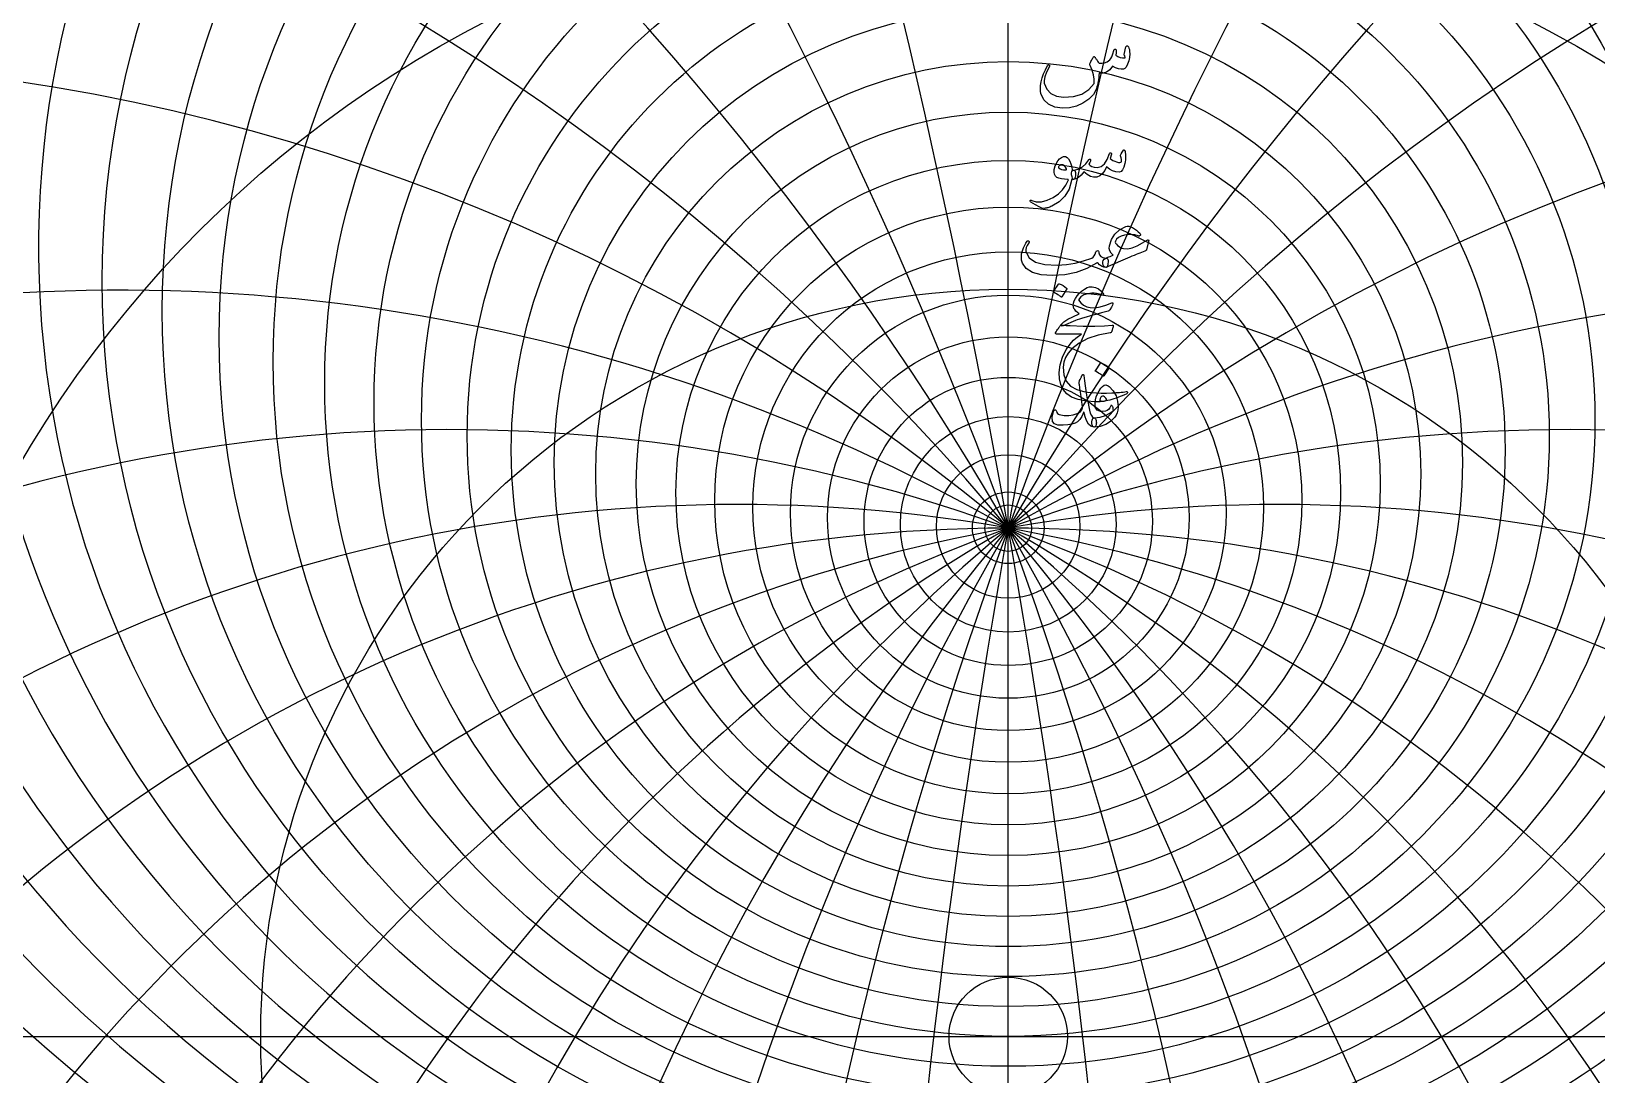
# Model space of a CAD drawing. Header units: millimetres. Extents: x -84 to 84, y -84 to 86.
# Drawn here: x -46.1 to 27.8, y -1.8 to 47.5 of the extents above; entities that cross this region are included whole.
import ezdxf

# ---------------------------------------------------------------- set-up
doc = ezdxf.new("R2010")
doc.units = ezdxf.units.MM
for name, color, linetype in [('CUT_INNER', 6, 'Continuous'), ('CUT_OUTER', 1, 'Continuous'), ('ENGRAVE', 7, 'Continuous'), ('ENGRAVE_FINE', 8, 'Continuous'), ('TEXT', 5, 'Continuous')]:
    doc.layers.add(name, color=color, linetype=linetype)

msp = doc.modelspace()

# ---------------------------------------------------------------- linework, layer by layer
at = {"layer": 'CUT_INNER'}
msp.add_circle((0, 0), 2.795, dxfattribs=at)
at = {"layer": 'CUT_OUTER'}
for centre, radius, start, end in [((-0.0002, -0.0002), 83.5724, 151.523247, 87.803747), ((-0.0008, 0.0008), 83.5714, 92.195568, 151.523638)]:
    msp.add_arc(centre, radius, start, end, dxfattribs=at)
at = {"layer": 'ENGRAVE'}
for points in [[(0, -82.35), (0, 82.35)], [(-82.35, 0), (82.35, 0)]]:
    msp.add_lwpolyline(points, dxfattribs=at)
for centre, radius in [((0, 0), 82.35), ((0, 34.2644), 39.9301), ((0, 29.108), 27.6965), ((0, 0), 53.9054), ((0, 26.0948), 17.557), ((0, 0), 35.2859), ((0, 24.5004), 8.5329), ((0, 24.0002), 1.098)]:
    msp.add_circle(centre, radius, dxfattribs=at)
for centre, radius, start, end in [((0, 43.17), 56.1115, 158.578774, 21.421226), ((0, 59.8681), 80.5604, 199.959035, 340.040965), ((0, -48.5367), 72.5369, 42, 138), ((0, -48.5367), 72.5369, 42, 138), ((-18.4387, 68.8141), 89.3373, 224.535726, 263.111304)]:
    msp.add_arc(centre, radius, start, end, dxfattribs=at)
at = {"layer": 'ENGRAVE_FINE'}
for centre, radius in [((0, 35.6681), 42.7648), ((0, 33.0042), 37.2467), ((0, 31.8713), 34.6964), ((0, 30.8518), 32.2634), ((0, 29.934), 29.934), ((0, 28.3653), 25.5402), ((0, 27.6984), 23.456), ((0, 27.1012), 21.4355), ((0, 26.5682), 19.4714), ((0, 25.6769), 15.6862), ((0, 25.3113), 13.8533), ((0, 24.9949), 12.0533), ((0, 24.7253), 10.2813), ((0, 24.3186), 6.8037), ((0, 24.1786), 5.0897), ((0, 24.0793), 3.3869), ((0, 24.02), 1.6916)]:
    msp.add_circle(centre, radius, dxfattribs=at)
for centre, radius, start, end in [((0, 37.2347), 45.7724, 104.505507, 75.494493), ((-411.3773, -48.5367), 417.7235, 3.846969, 18.080135), ((-411.3773, -48.5367), 417.7235, 3.846969, 18.080135), ((411.3773, -48.5367), 417.7235, 161.919865, 176.153031), ((411.3773, -48.5367), 417.7235, 161.919865, 176.153031), ((-199.2936, -48.5367), 212.0838, 7.744385, 36.376389), ((-199.2936, -48.5367), 212.0838, 7.744385, 36.376389), ((199.2936, -48.5367), 212.0838, 143.623611, 172.255615), ((199.2936, -48.5367), 212.0838, 143.623611, 172.255615), ((0, 38.9874), 48.9782, 131.44749, 48.55251), ((-125.6376, -48.5367), 145.0738, 11.745134, 55.103196), ((-125.6376, -48.5367), 145.0738, 11.745134, 55.103196), ((125.6376, -48.5367), 145.0738, 124.896804, 168.254866), ((125.6376, -48.5367), 145.0738, 124.896804, 168.254866), ((0, 40.9545), 52.4125, 146.69677, 33.30323), ((-86.4461, -48.5367), 112.8474, 15.907198, 74.457561), ((-86.4461, -48.5367), 112.8474, 15.907198, 74.457561), ((86.4461, -48.5367), 112.8474, 105.542439, 164.092802), ((86.4461, -48.5367), 112.8474, 105.542439, 164.092802), ((0, 45.6757), 60.1196, 168.649585, 11.350415), ((0, 48.5238), 64.4913, 177.547342, 2.452658), ((-60.8657, -48.5367), 94.6902, 20.296793, 94.565762), ((-60.8657, -48.5367), 94.6902, 20.296793, 94.565762), ((60.8657, -48.5367), 94.6902, 85.434238, 159.703207), ((60.8657, -48.5367), 94.6902, 85.434238, 159.703207), ((0, 51.7793), 69.2943, 185.608142, 354.391858), ((0, 55.5252), 74.6141, 193.034463, 346.965537), ((-41.8792, -48.5367), 83.7584, 24.992282, 112.762358), ((-41.8792, -48.5367), 83.7584, 24.992282, 112.762358), ((41.8792, -48.5367), 83.7584, 67.237642, 155.007718), ((41.8792, -48.5367), 83.7584, 67.237642, 155.007718), ((-26.4013, -48.5367), 77.1922, 30.089288, 122.535602), ((-26.4013, -48.5367), 77.1922, 30.089288, 122.535602), ((26.4013, -48.5367), 77.1922, 57.464398, 149.910712), ((26.4013, -48.5367), 77.1922, 57.464398, 149.910712), ((-12.7902, -48.5367), 73.6559, 35.707517, 130.834526), ((-12.7902, -48.5367), 73.6559, 35.707517, 130.834526), ((12.7902, -48.5367), 73.6559, 49.165474, 144.292483), ((12.7902, -48.5367), 73.6559, 49.165474, 144.292483)]:
    msp.add_arc(centre, radius, start, end, dxfattribs=at)
at = {"layer": 'TEXT'}
for points in [[(5.5569, 46.7281), (5.5654, 46.7494), (5.5763, 46.7646), (5.5897, 46.7737), (5.6056, 46.7768), (5.6259, 46.7743), (5.6433, 46.767), (5.6576, 46.7549), (5.6689, 46.7378), (5.6966, 46.6769), (5.7164, 46.6015), (5.7282, 46.5114), (5.7322, 46.4067), (5.7215, 46.2356), (5.6896, 46.073), (5.6363, 45.919), (5.5617, 45.7735), (5.5362, 45.7385), (5.5082, 45.7114), (5.4777, 45.6923), (5.4448, 45.681), (5.3258, 45.6734), (5.1977, 45.6944), (5.0604, 45.744), (4.914, 45.8222), (4.7907, 45.6533), (4.6449, 45.541), (4.4766, 45.4853), (4.2857, 45.4862), (4.2795, 45.3835), (4.2705, 45.2847), (4.2588, 45.1899), (4.2443, 45.099), (4.2271, 45.0115), (4.2072, 44.9267), (4.1845, 44.8447), (4.1591, 44.7654), (4.1001, 44.6223), (4.0203, 44.4902), (3.9199, 44.3691), (3.7987, 44.2589), (3.5153, 44.0702), (3.2155, 43.9375), (2.8993, 43.8608), (2.5666, 43.8401), (2.1919, 43.8909), (1.8957, 44.0239), (1.6781, 44.2391), (1.539, 44.5365), (1.5201, 44.6437), (1.5171, 44.7703), (1.5298, 44.9164), (1.5585, 45.082), (1.6044, 45.2634), (1.6692, 45.4521), (1.753, 45.6481), (1.8555, 45.8515), (1.8637, 45.8642), (1.8738, 45.8734), (1.8857, 45.8788), (1.8994, 45.8807), (1.9131, 45.8795), (1.9249, 45.8758), (1.935, 45.8697), (1.9432, 45.8612), (1.9487, 45.8487), (1.9505, 45.8356), (1.9487, 45.8219), (1.9432, 45.8076), (1.8129, 45.537), (1.7289, 45.3145), (1.6912, 45.1401), (1.6997, 45.0138), (1.8227, 44.7353), (2.0162, 44.5329), (2.2805, 44.4065), (2.6153, 44.3563), (3.0834, 44.3861), (3.4797, 44.5049), (3.8042, 44.7124), (4.0568, 45.0089), (4.0559, 45.2043), (4.024, 45.4107), (3.961, 45.628), (3.8669, 45.8563), (3.855, 45.8795), (3.8486, 45.9002), (3.8477, 45.9184), (3.8523, 45.9342), (3.8785, 45.9886), (3.9034, 46.0396), (3.9272, 46.0872), (3.9497, 46.1315), (3.971, 46.1718), (3.9911, 46.2076), (4.01, 46.2388), (4.0276, 46.2654), (4.0377, 46.2767), (4.0483, 46.2812), (4.0596, 46.2791), (4.0715, 46.2703), (4.0775, 46.2636), (4.0861, 46.2532), (4.097, 46.2392), (4.1104, 46.2216), (4.1256, 46.2003), (4.1421, 46.1753), (4.1597, 46.1467), (4.1786, 46.1144), (4.217, 46.0523), (4.2492, 46.0073), (4.2754, 45.9793), (4.2955, 45.9683), (4.4221, 45.9577), (4.5487, 45.9793), (4.6754, 46.0332), (4.802, 46.1193), (4.8479, 46.1765), (4.8933, 46.2703), (4.938, 46.4006), (4.9822, 46.5674), (4.9864, 46.5832), (4.9944, 46.5966), (5.0059, 46.6075), (5.0211, 46.6161), (5.0354, 46.6215), (5.0491, 46.6234), (5.0622, 46.6215), (5.0747, 46.6161), (5.0933, 46.5856), (5.1003, 46.5284), (5.0957, 46.4444), (5.0796, 46.3336), (5.1779, 46.2733), (5.2829, 46.2338), (5.3946, 46.2149), (5.513, 46.2167), (5.5115, 46.2523), (5.5069, 46.2812), (5.4993, 46.3035), (5.4887, 46.319), (5.4765, 46.3336), (5.4692, 46.3482), (5.4668, 46.3628), (5.4692, 46.3774)], [(2.983, 40.4195), (2.8688, 40.0186), (2.6774, 39.6829), (2.4086, 39.4123), (2.0625, 39.2068), (2.0141, 39.186), (1.9663, 39.1672), (1.9191, 39.1506), (1.8726, 39.1362), (1.8269, 39.1242), (1.7825, 39.1149), (1.7393, 39.1083), (1.6973, 39.1045), (1.5925, 39.1194), (1.4537, 39.1739), (1.2809, 39.268), (1.0739, 39.4016), (1.0517, 39.4208), (1.0386, 39.4394), (1.0346, 39.4573), (1.0398, 39.4747), (1.0513, 39.4881), (1.0666, 39.4941), (1.0854, 39.4929), (1.108, 39.4844), (1.3232, 39.4147), (1.5645, 39.415), (1.8321, 39.4853), (2.1258, 39.6256), (2.3657, 39.7885), (2.5641, 39.9799), (2.7212, 40.2), (2.8369, 40.4487), (2.836, 40.4575), (2.8332, 40.4645), (2.8287, 40.4697), (2.8223, 40.473), (2.6545, 40.4828), (2.5118, 40.5023), (2.394, 40.5315), (2.3012, 40.5704), (2.2293, 40.6307), (2.1843, 40.7141), (2.166, 40.8207), (2.1745, 40.9503), (2.1773, 40.9675), (2.1806, 40.985), (2.1846, 41.0028), (2.1891, 41.0209), (2.1943, 41.0397), (2.2001, 41.0593), (2.2065, 41.0798), (2.2135, 41.1013), (2.2707, 41.2404), (2.3401, 41.3558), (2.4217, 41.4474), (2.5154, 41.5153), (2.6113, 41.5524), (2.6993, 41.5518), (2.7793, 41.5134), (2.8515, 41.4373), (2.9145, 41.3314), (2.9623, 41.2084), (2.9948, 41.0684), (3.0122, 40.9114), (3.0218, 40.9115), (3.0311, 40.912), (3.04, 40.9127), (3.0487, 40.9138), (3.0574, 40.9149), (3.0664, 40.9156), (3.0757, 40.9161), (3.0852, 40.9162), (3.1181, 40.9092), (3.1437, 40.8882), (3.162, 40.8532), (3.1729, 40.8042), (3.1775, 40.7503), (3.1766, 40.6959), (3.1702, 40.6408), (3.1583, 40.5851), (3.1428, 40.5361), (3.1254, 40.501), (3.1062, 40.48), (3.0852, 40.473), (2.9927, 40.473), (2.9921, 40.4642), (2.9903, 40.4523), (2.9872, 40.4374), (2.983, 40.4195)], [(5.4424, 41.861), (5.4531, 41.8683), (5.4655, 41.8659), (5.4798, 41.8537), (5.496, 41.8318), (5.5133, 41.7947), (5.5264, 41.7417), (5.5352, 41.6729), (5.5398, 41.5883), (5.5413, 41.4921), (5.5362, 41.3984), (5.5243, 41.3071), (5.5057, 41.2182), (5.4515, 41.0453), (5.3913, 40.9211), (5.3249, 40.8456), (5.2525, 40.8188), (5.0811, 40.8289), (4.9225, 40.8736), (4.7767, 40.9531), (4.6437, 41.0672), (4.5524, 40.8873), (4.444, 40.747), (4.3186, 40.6462), (4.1762, 40.5851), (4.0267, 40.5717), (3.8754, 40.6094), (3.7223, 40.6983), (3.5674, 40.8383), (3.442, 40.6785), (3.319, 40.5644), (3.1985, 40.4959), (3.0804, 40.473), (3.0566, 40.4864), (3.0341, 40.5266), (3.0128, 40.5936), (2.9927, 40.6873), (2.9854, 40.7799), (2.9976, 40.848), (3.0292, 40.8919), (3.0804, 40.9114), (3.305, 40.9622), (3.5016, 41.0611), (3.6703, 41.2081), (3.8109, 41.4032), (3.8185, 41.4139), (3.8267, 41.4215), (3.8356, 41.4261), (3.845, 41.4276), (3.8566, 41.4264), (3.8669, 41.4227), (3.876, 41.4166), (3.884, 41.4081), (3.8885, 41.3819), (3.8779, 41.3375), (3.852, 41.2748), (3.8109, 41.1938), (3.8648, 41.1314), (3.9485, 41.0855), (4.062, 41.0559), (4.2054, 41.0429), (4.3841, 41.0803), (4.5402, 41.2023), (4.6738, 41.409), (4.7849, 41.7003), (4.7904, 41.7152), (4.7971, 41.7259), (4.805, 41.7323), (4.8142, 41.7344), (4.8279, 41.7332), (4.8397, 41.7295), (4.8498, 41.7235), (4.858, 41.7149), (4.8641, 41.7028), (4.8677, 41.6906), (4.8689, 41.6784), (4.8677, 41.6662), (4.819, 41.4617), (4.8759, 41.4112), (4.9444, 41.3667), (5.0245, 41.3284), (5.1161, 41.2961), (5.2053, 41.2751), (5.2732, 41.2705), (5.3197, 41.2824), (5.345, 41.3107), (5.3532, 41.3539), (5.3487, 41.4154), (5.3313, 41.4952), (5.3012, 41.5932), (5.3063, 41.6209), (5.3316, 41.6748), (5.377, 41.7548), (5.4424, 41.861)], [(2.7492, 40.9649), (2.6981, 41.0541), (2.6421, 41.1171), (2.5812, 41.154), (2.5154, 41.1646), (2.4762, 41.1543), (2.4412, 41.1378), (2.4104, 41.1153), (2.3839, 41.0867), (2.3754, 41.0715), (2.3742, 41.055), (2.3803, 41.0374), (2.3937, 41.0185), (2.4439, 40.9744), (2.5167, 40.9442), (2.6119, 40.9281), (2.7297, 40.926), (2.7419, 40.9284), (2.7492, 40.9357), (2.7516, 40.9479), (2.7492, 40.9649)], [(6.6283, 37.5375), (6.5309, 37.1478), (6.5199, 37.129), (6.5017, 37.1113), (6.4761, 37.0949), (6.4432, 37.0797), (6.3703, 37.0539), (6.2929, 37.0255), (6.2108, 36.9943), (6.1242, 36.9603), (6.0331, 36.924), (5.9373, 36.8855), (5.837, 36.8448), (5.7322, 36.8021), (4.612, 36.3151), (4.5609, 36.3263), (4.5195, 36.3601), (4.4879, 36.4164), (4.4659, 36.4952), (4.4623, 36.579), (4.4854, 36.6499), (4.5353, 36.708), (4.612, 36.7534), (4.6216, 36.7578), (4.6407, 36.7661), (4.6691, 36.7785), (4.707, 36.7948), (4.754, 36.8147), (4.8099, 36.838), (4.8746, 36.8646), (4.9481, 36.8946), (4.8534, 36.9917), (4.7935, 37.0979), (4.7682, 37.2133), (4.7776, 37.3378), (4.8714, 37.634), (5.0309, 37.8845), (5.2561, 38.0893), (5.5471, 38.2485), (5.6107, 38.2634), (5.6847, 38.2595), (5.769, 38.2366), (5.8637, 38.1949), (5.962, 38.138), (6.0524, 38.0744), (6.1349, 38.0041), (6.2095, 37.9271), (6.2305, 37.8988), (6.2399, 37.8723), (6.2378, 37.8476), (6.2241, 37.8248), (6.2034, 37.8071), (6.1802, 37.798), (6.1547, 37.7974), (6.1267, 37.8053), (5.9809, 37.8513), (5.8259, 37.8723), (5.6619, 37.8683), (5.4887, 37.8394), (5.3319, 37.7925), (5.2074, 37.7298), (5.1152, 37.6513), (5.0552, 37.5569), (5.0491, 37.5149), (5.065, 37.4668), (5.1027, 37.4127), (5.1624, 37.3524), (5.2306, 37.2976), (5.2987, 37.255), (5.3669, 37.2246), (5.4351, 37.2063), (5.6393, 37.2011), (5.8576, 37.244), (6.0898, 37.335), (6.3361, 37.4741), (6.3626, 37.4909), (6.3884, 37.507), (6.4137, 37.5225), (6.4384, 37.5375), (6.4621, 37.5515), (6.4846, 37.5642), (6.5059, 37.5758), (6.526, 37.5862), (6.5817, 37.6123), (6.6173, 37.6129), (6.6329, 37.588), (6.6283, 37.5375)], [(0.8961, 37.5521), (0.9135, 37.5709), (0.9314, 37.5789), (0.95, 37.5758), (0.9692, 37.5618), (0.9838, 37.5435), (0.9886, 37.5229), (0.9838, 37.4997), (0.9692, 37.4741), (0.8949, 37.3591), (0.8474, 37.2526), (0.8267, 37.1545), (0.8328, 37.0651), (0.9853, 36.771), (1.2821, 36.5659), (1.7231, 36.4496), (2.3085, 36.4222), (2.7428, 36.4542), (3.1595, 36.5208), (3.5586, 36.6222), (3.94, 36.7582), (4.0072, 36.7981), (4.0629, 36.8593), (4.1071, 36.9418), (4.1396, 37.0456), (4.1506, 37.0751), (4.1689, 37.0955), (4.1944, 37.1068), (4.2273, 37.1089), (4.2507, 37.0988), (4.2675, 37.0784), (4.2775, 37.0477), (4.2809, 37.0066), (4.3037, 36.9049), (4.3673, 36.8289), (4.4717, 36.7783), (4.6169, 36.7534), (4.6693, 36.7418), (4.7046, 36.712), (4.7228, 36.6639), (4.7241, 36.5975), (4.7064, 36.4739), (4.6827, 36.3857), (4.6528, 36.3327), (4.6169, 36.3151), (4.5101, 36.3291), (4.4087, 36.3711), (4.3128, 36.4411), (4.2224, 36.5391), (4.2148, 36.543), (4.2017, 36.5403), (4.1832, 36.5309), (4.1591, 36.5147), (3.705, 36.259), (3.2094, 36.0764), (2.6725, 35.9668), (2.0942, 35.9303), (1.5597, 35.9668), (1.1445, 36.0764), (0.8486, 36.259), (0.6721, 36.5147), (0.6319, 36.6575), (0.6185, 36.8033), (0.6319, 36.9521), (0.6721, 37.104), (0.7263, 37.2453), (0.7817, 37.367), (0.8383, 37.4693), (0.8961, 37.5521)], [(2.3718, 35.531), (2.3779, 35.537), (2.3864, 35.5407), (2.3973, 35.5419), (2.4107, 35.5407), (2.5054, 35.5023), (2.5946, 35.4555), (2.6783, 35.4001), (2.7565, 35.3361), (2.7641, 35.3264), (2.7675, 35.3167), (2.7666, 35.3069), (2.7614, 35.2972), (2.5325, 34.9271), (2.524, 34.9182), (2.513, 34.9161), (2.4996, 34.9207), (2.4838, 34.9319), (2.4701, 34.9417), (2.4485, 34.9563), (2.4189, 34.9758), (2.3815, 35.0001), (2.3355, 35.0293), (2.2805, 35.0634), (2.2162, 35.1024), (2.1429, 35.1462), (2.1331, 35.1535), (2.1283, 35.1608), (2.1283, 35.1681), (2.1331, 35.1754)], [(4.9408, 34.6321), (4.9447, 34.5977), (4.9225, 34.5335), (4.8741, 34.4394), (4.7995, 34.3155), (4.7837, 34.2954), (4.7655, 34.279), (4.7448, 34.2662), (4.7216, 34.2571), (4.4099, 34.1712), (4.1323, 34.0939), (3.8888, 34.0251), (3.6794, 33.9649), (3.5041, 33.9134), (3.3628, 33.8711), (3.2557, 33.8379), (3.1827, 33.8139), (2.5934, 33.5509), (2.552, 33.5479), (2.5203, 33.5533), (2.4984, 33.5673), (2.4862, 33.5899), (2.4859, 33.5981), (2.4899, 33.6081), (2.4981, 33.62), (2.5106, 33.6337), (2.6305, 33.7463), (2.8101, 33.865), (3.0493, 33.9898), (3.3482, 34.1207), (3.267, 34.1901), (3.1985, 34.2571), (3.1428, 34.3216), (3.0999, 34.3837), (3.0734, 34.4516), (3.067, 34.5335), (3.0807, 34.6293), (3.1145, 34.7392), (3.1693, 34.8537), (3.246, 34.9681), (3.3446, 35.0826), (3.4651, 35.197), (3.5963, 35.2959), (3.722, 35.3638), (3.8423, 35.4007), (3.957, 35.4064), (4.1125, 35.3751), (4.2529, 35.3103), (4.378, 35.2119), (4.4879, 35.0801), (4.4976, 35.0637), (4.5025, 35.0485), (4.5025, 35.0345), (4.4976, 35.0217), (4.4869, 35.0098), (4.4745, 35.0034), (4.4602, 35.0025), (4.444, 35.0071), (4.3723, 35.0299), (4.3034, 35.0497), (4.2372, 35.0664), (4.1737, 35.0801), (4.1133, 35.0905), (4.0562, 35.0972), (4.0025, 35.1002), (3.9521, 35.0996), (3.7424, 35.075), (3.5662, 35.0156), (3.4234, 34.9216), (3.3141, 34.7928), (3.4304, 34.6397), (3.5601, 34.5262), (3.7031, 34.4522), (3.8596, 34.4178), (4.0925, 34.4154), (4.343, 34.4519), (4.6111, 34.5274), (4.8969, 34.6418), (4.9088, 34.6449), (4.9201, 34.6443), (4.9307, 34.64), (4.9408, 34.6321)], [(2.9197, 33.5655), (3.5446, 33.5436), (4.0848, 33.5412), (4.5405, 33.5582), (4.9116, 33.5947), (4.923, 33.5961), (4.9329, 33.5953), (4.9412, 33.5925), (4.9481, 33.5874), (4.9531, 33.5806), (4.956, 33.5722), (4.9568, 33.5623), (4.9554, 33.5509), (4.9458, 33.5065), (4.9365, 33.4657), (4.9275, 33.4285), (4.9189, 33.3951), (4.9105, 33.3652), (4.9024, 33.3391), (4.8947, 33.3165), (4.8872, 33.2977), (4.8714, 33.2675), (4.8531, 33.2453), (4.8324, 33.231), (4.8093, 33.2246), (4.2468, 33.1226), (3.7573, 32.9628), (3.3409, 32.7452), (2.9976, 32.4697), (2.8241, 32.2716), (2.6981, 32.0619), (2.6195, 31.8406), (2.5885, 31.6077), (2.6183, 31.2421), (2.737, 30.9442), (2.9446, 30.7137), (3.2411, 30.5509), (3.3948, 30.5016), (3.5637, 30.4608), (3.7479, 30.4285), (3.9473, 30.4048), (4.1616, 30.3893), (4.3905, 30.3816), (4.634, 30.382), (4.8921, 30.3902), (4.9838, 30.3953), (5.0741, 30.4011), (5.1628, 30.4075), (5.25, 30.4145), (5.3351, 30.4221), (5.4174, 30.4304), (5.497, 30.4392), (5.5739, 30.4486), (5.5973, 30.4498), (5.6141, 30.4437), (5.6241, 30.4304), (5.6275, 30.4097), (5.6256, 30.3856), (5.6202, 30.367), (5.611, 30.3539), (5.5983, 30.3463), (5.4607, 30.2882), (5.3304, 30.2355), (5.2074, 30.1884), (5.0918, 30.1467), (4.9837, 30.1101), (4.8836, 30.0785), (4.7913, 30.0517), (4.707, 30.0298), (4.6277, 30.0136), (4.5506, 29.9993), (4.4755, 29.9869), (4.4026, 29.9762), (4.3316, 29.968), (4.262, 29.9628), (4.194, 29.9607), (4.1275, 29.9616), (3.6733, 29.9969), (3.2947, 30.0736), (2.9915, 30.1917), (2.7638, 30.3512), (2.5967, 30.5506), (2.4801, 30.7834), (2.4141, 31.0498), (2.3986, 31.3496), (2.4463, 31.7216), (2.5605, 32.0826), (2.741, 32.4326), (2.9878, 32.7717), (3.0843, 32.8743), (3.1936, 32.9726), (3.3157, 33.0666), (3.4505, 33.1564), (2.2719, 33.1662), (2.2436, 33.1783), (2.2318, 33.2003), (2.2363, 33.2319), (2.2573, 33.2733), (2.2969, 33.3336), (2.3328, 33.3878), (2.3651, 33.4358), (2.3937, 33.4779), (2.4186, 33.5135), (2.44, 33.5424), (2.4576, 33.5646), (2.4716, 33.5801), (2.5033, 33.5829), (2.5885, 33.5813), (2.7273, 33.5756), (2.9197, 33.5655)], [(4.3539, 31.7941), (4.36, 31.8002), (4.3685, 31.8039), (4.3795, 31.8051), (4.3929, 31.8039), (4.4875, 31.7655), (4.5767, 31.7187), (4.6604, 31.6633), (4.7387, 31.5993), (4.7463, 31.5896), (4.7496, 31.5799), (4.7487, 31.5701), (4.7435, 31.5604), (4.5146, 31.1902), (4.5061, 31.1814), (4.4952, 31.1793), (4.4818, 31.1839), (4.4659, 31.1951), (4.4522, 31.2049), (4.4306, 31.2195), (4.4011, 31.2389), (4.3637, 31.2633), (4.3177, 31.2925), (4.2626, 31.3266), (4.1984, 31.3656), (4.125, 31.4094), (4.1153, 31.4167), (4.1104, 31.424), (4.1104, 31.4313), (4.1153, 31.4386)], [(4.052, 29.213), (4.0873, 29.1959), (4.1153, 29.1691), (4.136, 29.1326), (4.1494, 29.0863), (4.1582, 29.0291), (4.1603, 28.9743), (4.1558, 28.922), (4.1445, 28.872), (4.1278, 28.8294), (4.1068, 28.799), (4.0815, 28.7807), (4.052, 28.7746), (3.9062, 28.8151), (3.7853, 28.9171), (3.6895, 29.0805), (3.6185, 29.3055), (3.6094, 29.3443), (3.6015, 29.3779), (3.5948, 29.4064), (3.5893, 29.4297), (3.585, 29.4478), (3.582, 29.4607), (3.5802, 29.4685), (3.5796, 29.4711), (3.5723, 29.4854), (3.565, 29.4893), (3.5577, 29.4829), (3.5503, 29.4662), (3.4676, 29.2793), (3.375, 29.1326), (3.2727, 29.0261), (3.1607, 28.9597), (2.9982, 28.9086), (2.8076, 28.8769), (2.5891, 28.8647), (2.3425, 28.872), (2.1779, 28.9229), (2.0881, 29.0462), (2.0732, 29.2419), (2.1331, 29.51), (2.1468, 29.5423), (2.1636, 29.566), (2.1834, 29.5813), (2.2062, 29.588), (2.2287, 29.5858), (2.2476, 29.5746), (2.2628, 29.5542), (2.2744, 29.5246), (2.299, 29.4616), (2.3292, 29.4139), (2.3648, 29.3813), (2.4059, 29.3639), (2.6363, 29.3286), (2.8551, 29.325), (3.0624, 29.353), (3.2581, 29.4126), (3.3431, 29.4571), (3.4128, 29.5173), (3.4673, 29.5934), (3.5065, 29.6854), (3.5041, 29.7289), (3.4919, 29.8302), (3.47, 29.9894), (3.4383, 30.2065), (3.4222, 30.3226), (3.4079, 30.4275), (3.3954, 30.5211), (3.3848, 30.6034), (3.3756, 30.6739), (3.3677, 30.7318), (3.361, 30.7773), (3.3555, 30.8104), (3.351, 30.8609), (3.3519, 30.9053), (3.3583, 30.9437), (3.3702, 30.976), (3.389, 31.016), (3.4067, 31.0533), (3.4231, 31.0878), (3.4383, 31.1196), (3.452, 31.1487), (3.4639, 31.175), (3.4739, 31.1986), (3.4822, 31.2195), (3.4907, 31.2362), (3.5016, 31.2475), (3.515, 31.2533), (3.5309, 31.2536), (3.5482, 31.2469), (3.5613, 31.2365), (3.5701, 31.2225), (3.5747, 31.2049), (3.6044, 30.9557), (3.635, 30.7197), (3.6665, 30.4967), (3.6989, 30.2868), (3.7319, 30.09), (3.7652, 29.9063), (3.7989, 29.7357), (3.8328, 29.5782), (3.8739, 29.4312), (3.9241, 29.3213), (3.9835, 29.2486), (4.052, 29.213)], [(4.612, 30.7665), (4.6455, 30.7617), (4.6827, 30.7471), (4.7234, 30.7227), (4.7679, 30.6886), (4.9581, 30.4859), (5.0905, 30.2576), (5.1651, 30.0037), (5.1819, 29.7243), (5.1669, 29.5788), (5.1368, 29.4492), (5.0914, 29.3353), (5.0309, 29.2373), (4.8345, 29.0349), (4.606, 28.8903), (4.3451, 28.8036), (4.052, 28.7746), (4.0224, 28.7816), (3.9972, 28.8026), (3.9762, 28.8377), (3.9594, 28.8867), (3.9532, 28.9137), (3.9491, 28.9414), (3.9471, 28.9698), (3.9473, 28.9987), (3.9489, 29.0273), (3.9515, 29.0547), (3.955, 29.0809), (3.9594, 29.1058), (3.9725, 29.149), (3.9923, 29.1813), (4.0188, 29.2026), (4.052, 29.213), (4.3375, 29.2513), (4.5853, 29.3225), (4.7953, 29.4266), (4.9676, 29.5636), (4.9593, 29.6321), (4.9493, 29.6866), (4.9374, 29.7271), (4.9237, 29.7535), (4.9073, 29.7764), (4.8921, 29.7913), (4.8781, 29.7983), (4.8653, 29.7974), (4.8565, 29.7943), (4.8495, 29.7901), (4.8443, 29.7846), (4.8409, 29.7779), (4.7941, 29.6817), (4.7362, 29.6074), (4.6674, 29.5551), (4.5877, 29.5246), (4.3561, 29.5067), (4.1969, 29.5697), (4.1101, 29.7137), (4.0958, 29.9386), (4.1153, 30.0677), (4.1542, 30.2016), (4.2127, 30.3404), (4.2906, 30.4841), (4.3728, 30.6076), (4.4538, 30.6959), (4.5335, 30.7489), (4.612, 30.7665)], [(4.4513, 30.2406), (4.4029, 30.2269), (4.3649, 30.1906), (4.3372, 30.1319), (4.3198, 30.0506), (4.3201, 30.0378), (4.3211, 30.0287), (4.3226, 30.0232), (4.3247, 30.0214), (4.3737, 30.0095), (4.4233, 30.0031), (4.4735, 30.0022), (4.5244, 30.0068), (4.5691, 30.0162), (4.606, 30.0299), (4.6349, 30.0479), (4.6559, 30.0701), (4.6011, 30.1483), (4.5487, 30.2028), (4.4988, 30.2336), (4.4513, 30.2406)]]:
    msp.add_lwpolyline(points, close=True, dxfattribs=at)

doc.saveas('drawing.dxf')
